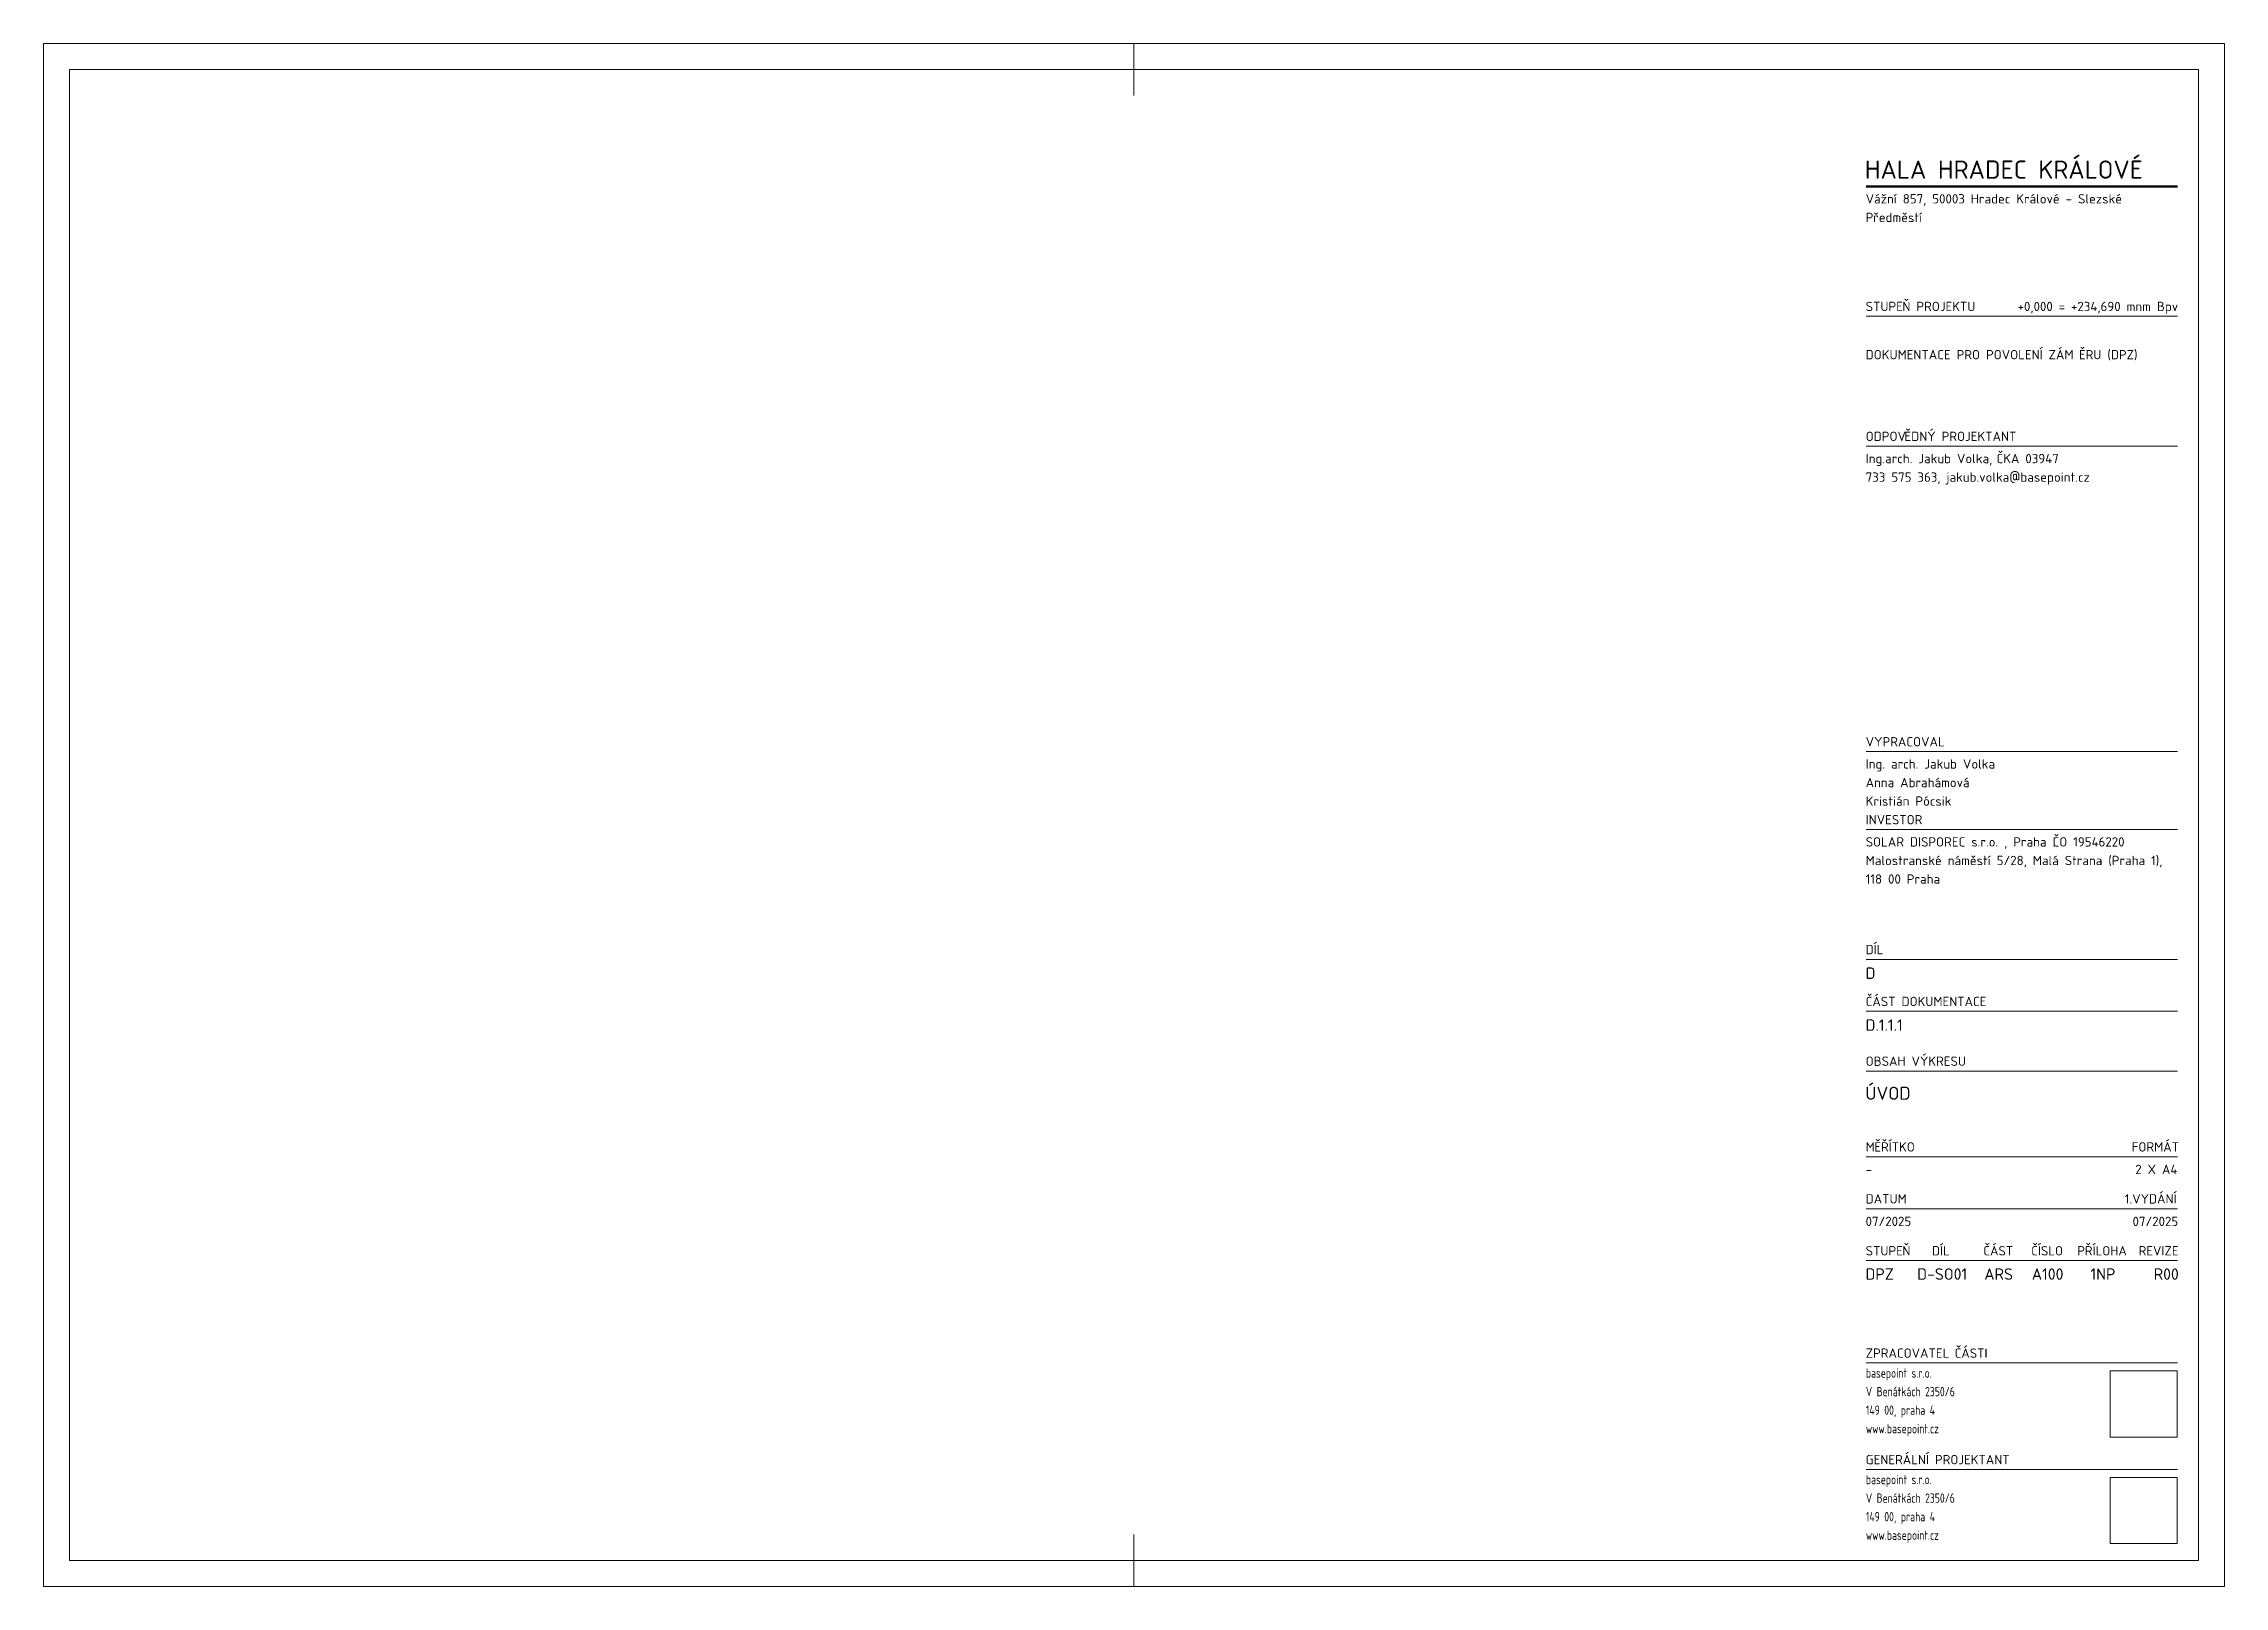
# Paper-space layout 'Layout1' of a CAD drawing. Header units: millimetres. Extents: x 0 to 881, y -344 to 9.
# Drawn here: x 461 to 881, y -344 to -47 of the extents above; entities outside this region: 1.
import ezdxf

# ---------------------------------------------------------------- set-up
doc = ezdxf.new("R2010")
doc.units = ezdxf.units.MM
for name, color, linetype, lineweight in [('A-ANNO-NOTE', 7, 'Continuous', 9), ('G-ANNO-TTLB', 7, 'Continuous', 9), ('G-ANNO-TTLB-WIDE', 7, 'Continuous', 50)]:
    doc.layers.add(name, color=color, linetype=linetype, lineweight=lineweight)
doc.styles.add('ISOCPEUR', font='isocpeur.ttf', dxfattribs={"height": 1.8})
doc.styles.add('ISOCPEUR_1', font='isocpeur.ttf', dxfattribs={"height": 3.5})
doc.styles.add('ISOCPEUR_2', font='isocpeur.ttf', dxfattribs={"width": 0.75, "height": 1.8})
doc.styles.add('ISOCPEUR_3', font='isocpeur.ttf', dxfattribs={"height": 2.2})
doc.styles.add('ISOCPEUR_4', font='isocpeur.ttf', dxfattribs={"height": 2.5})
doc.styles.add('ISOCPEUR_B', font='', dxfattribs={"width": 0.75, "height": 1.8})
doc.styles.add('ISOCPEUR_B_1', font='', dxfattribs={"height": 1.8})
doc.styles.get('ISOCPEUR_B').set_extended_font_data('ISOCPEUR', bold=True)
doc.styles.get('ISOCPEUR_B_1').set_extended_font_data('ISOCPEUR', bold=True)
picture_1 = doc.add_image_def('image1.jpg', size_in_pixel=(500, 494))

# ---------------------------------------------------------------- blocks, each defined once
blk = doc.blocks.new('00_BP_ROZP_KOD_velka_rvt22 - PL_ROZPISKA_21-298807-ÚVOD')
at = {"layer": 'A-ANNO-NOTE'}
for p, q in [((-120.5, 295), (-120.5, 285)), ((-120.5, 295), (-120.5, 285)), ((-120.5, 295), (-110.5, 295)), ((-120.5, 295), (-110.5, 295)), ((89.5, 295), (89.5, 285)), ((299.5, 295), (289.5, 295)), ((299.5, 295), (289.5, 295)), ((299.5, 295), (299.5, 285)), ((-120.5, -2), (-120.5, 8)), ((-120.5, -2), (-120.5, 8)), ((89.5, -2), (89.5, 8)), ((299.5, -2), (299.5, 8)), ((-120.5, -2), (-110.5, -2)), ((299.5, -2), (289.5, -2))]:
    blk.add_line(p, q, dxfattribs=at)
at = {"layer": 'G-ANNO-TTLB'}
for p, q in [((299.5, 295), (-120.5, 295)), ((-120.5, 295), (-120.5, -2)), ((299.5, -2), (299.5, 295)), ((-115.5, 290), (-115.5, 3)), ((294.5, 290), (-115.5, 290)), ((294.5, 3), (294.5, 290)), ((290.5, 242.5), (230.5, 242.5)), ((290.5, 217.5), (230.5, 217.5)), ((290.5, 158.7), (230.5, 158.7)), ((290.5, 143.7), (230.5, 143.7)), ((290.5, 118.7), (230.5, 118.7)), ((290.5, 118.7), (230.5, 118.7)), ((290.5, 108.7), (230.5, 108.7)), ((290.5, 97.2), (230.5, 97.2)), ((290.5, 80.7), (230.5, 80.7)), ((290.5, 70.7), (230.5, 70.7)), ((290.5, 60.7), (230.5, 60.7)), ((290.5, 41), (230.5, 41)), ((290.5, 20.5), (230.5, 20.5)), ((-115.5, 3), (294.5, 3)), ((-120.5, -2), (299.5, -2))]:
    blk.add_line(p, q, dxfattribs=at)
at = {"layer": 'G-ANNO-TTLB-WIDE'}
blk.add_line((290.5, 267.5), (230.5, 267.5), dxfattribs=at)
at = {"layer": 'G-ANNO-TTLB', "attachment_point": 1}
for s, insert, char_height, width, style in [('HALA HRADEC KRÁLOVÉ', (230.25, 272.5), 3.5, 63.3333, 'ISOCPEUR_1'), ('Vážní 857, 50003 Hradec Králové - Slezské ', (230.42, 266.02), 1.8, 61.1688, 'ISOCPEUR'), ('\\fISOCPEUR|b0|i0|c238|p34|;P', (230.42, 262.44), 1.8, 1.7637, 'ISOCPEUR'), ('ředměstí', (231.87, 262.44), 1.8, 11.9451, 'ISOCPEUR'), ('STUPE', (230.42, 245.3), 1.8, 8.5781, 'ISOCPEUR'), ('Ň PROJEKTU', (237.49, 245.3), 1.8, 16.5949, 'ISOCPEUR'), ('DOKUMENTACE PRO POVOLENÍ ZÁM', (230.42, 236.02), 1.8, 49.7848, 'ISOCPEUR_B_1'), ('ĚRU (DPZ)', (271.49, 236.02), 1.8, 14.1899, 'ISOCPEUR_B_1'), ('ODPOV', (230.42, 220.3), 1.8, 9.0591, 'ISOCPEUR'), ('ĚDNÝ PROJEKTANT', (237.89, 220.3), 1.8, 25.654, 'ISOCPEUR'), ('Ing.arch. Jakub Volka, ', (230.42, 216.02), 1.8, 30.5443, 'ISOCPEUR'), ('ČKA 03947', (255.62, 216.02), 1.8, 14.5105, 'ISOCPEUR'), ('733 575 363, jakub.volka@basepoint.cz', (230.42, 212.44), 1.8, 51.5485, 'ISOCPEUR'), ('VYPRACOVAL', (230.42, 161.5), 1.8, 18.3586, 'ISOCPEUR'), ('Ing. arch. Jakub Volka', (230.42, 157.22), 1.8, 29.7426, 'ISOCPEUR'), ('Anna Abrahámová', (230.42, 153.64), 1.8, 23.9705, 'ISOCPEUR'), ('Kristián Pócsik', (230.42, 150.07), 1.8, 20.0422, 'ISOCPEUR'), ('INVESTOR', (230.42, 146.5), 1.8, 12.9873, 'ISOCPEUR'), ('ČO 19546220', (266.4, 142.22), 1.8, 16.6751, 'ISOCPEUR'), ('SOLAR DISPOREC s.r.o. , Praha I', (230.42, 142.22), 1.8, 43.6118, 'ISOCPEUR'), ('Malostranské náměstí 5/28, Malá Strana (Praha 1), ', (230.42, 138.64), 1.8, 71.1899, 'ISOCPEUR'), ('118 00 Praha', (230.42, 135.07), 1.8, 17.2363, 'ISOCPEUR'), ('DÍL', (230.42, 121.5), 1.8, 4.4093, 'ISOCPEUR'), ('ČÁST DOKUMENTACE', (230.42, 111.5), 1.8, 27.5781, 'ISOCPEUR'), ('OBSAH VÝKRESU', (230.42, 100), 1.8, 23.0084, 'ISOCPEUR'), ('ĚŘÍTKO', (232.07, 83.5), 1.8, 9.7004, 'ISOCPEUR'), ('FORMÁT', (281.65, 83.5), 1.8, 10.8228, 'ISOCPEUR'), ('\\fISOCPEUR|b0|i0|c238|p34|;M', (230.42, 83.5), 1.8, 2.0042, 'ISOCPEUR'), ('2 X A4', (282.34, 79.17), 1.8, 10.0211, 'ISOCPEUR'), ('DATUM', (230.42, 73.5), 1.8, 9.2996, 'ISOCPEUR'), ('1.VYDÁNÍ', (280.32, 73.5), 1.8, 12.4262, 'ISOCPEUR'), ('STUPE', (230.42, 63.5), 1.8, 8.5781, 'ISOCPEUR'), ('\\fISOCPEUR|b0|i0|c238|p34|;Ň', (237.49, 63.5), 1.8, 1.7637, 'ISOCPEUR'), ('DÍL', (243.18, 63.5), 1.8, 4.4093, 'ISOCPEUR'), ('ČÁST', (253.08, 63.5), 1.8, 7.0549, 'ISOCPEUR'), ('ČÍSLO', (262.29, 63.5), 1.8, 7.6962, 'ISOCPEUR'), ('\\fISOCPEUR|b0|i0|c238|p34|;P', (271.17, 63.5), 1.8, 1.7637, 'ISOCPEUR'), ('ŘÍLOHA', (272.62, 63.5), 1.8, 9.9409, 'ISOCPEUR'), ('REVIZE', (282.98, 63.5), 1.8, 9.2194, 'ISOCPEUR'), ('ZPRACOVATEL ', (230.42, 43.8), 1.8, 20.7637, 'ISOCPEUR'), ('ČÁSTI', (247.55, 43.8), 1.8, 7.6962, 'ISOCPEUR'), ('basepoint s.r.o.', (230.46, 39.96), 1.8, 16.2342, 'ISOCPEUR_B'), ('V Benátkách 2350/6', (230.46, 36.39), 1.8, 20.6234, 'ISOCPEUR_2'), ('149 00, praha 4', (230.46, 32.82), 1.8, 16.174, 'ISOCPEUR_2'), ('www.basepoint.cz', (230.46, 29.25), 1.8, 17.1361, 'ISOCPEUR_2'), ('GENERÁLNÍ PROJEKTANT', (230.42, 23.3), 1.8, 33.3502, 'ISOCPEUR'), ('basepoint s.r.o.', (230.46, 19.46), 1.8, 16.2342, 'ISOCPEUR_B'), ('V Benátkách 2350/6', (230.46, 15.89), 1.8, 20.6234, 'ISOCPEUR_2'), ('149 00, praha 4', (230.46, 12.32), 1.8, 16.174, 'ISOCPEUR_2'), ('www.basepoint.cz', (230.46, 8.75), 1.8, 17.1361, 'ISOCPEUR_2')]:
    blk.add_mtext(s, dxfattribs=dict(at, insert=insert, char_height=char_height, width=width, style=style))
at = {"layer": 'G-ANNO-TTLB'}
image = blk.add_image(picture_1, insert=(277.52, 26.73), size_in_units=(12.89, 12.73), dxfattribs=at)
image.dxf.flags = 7
image = blk.add_image(picture_1, insert=(277.52, 6.23), size_in_units=(12.89, 12.73), dxfattribs=at)
image.dxf.flags = 7

psp = doc.layouts.get("Layout1")

# ---------------------------------------------------------------- block references
at = {"layer": 'G-ANNO-TTLB'}
psp.add_blockref('00_BP_ROZP_KOD_velka_rvt22 - PL_ROZPISKA_21-298807-ÚVOD', (581.5, -342.04), dxfattribs=at)

# ---------------------------------------------------------------- texts
at = {"layer": 'G-ANNO-TTLB', "attachment_point": 1}
for s, insert, char_height, width, style in [('+0,000 = +234,690 mnm Bpv', (841.18, -96.74), 1.8, 37.4388, 'ISOCPEUR'), ('\\fISOCPEUR|b0|i0|c238|p34|;D', (811.9, -224.89), 2.2, 2.0844, 'ISOCPEUR_3'), ('D.1.1.1', (811.9, -234.89), 2.2, 8.3375, 'ISOCPEUR_3'), ('ÚVOD', (811.85, -247.86), 2.5, 9.9409, 'ISOCPEUR_4'), ('\\fISOCPEUR|b0|i0|c238|p34|;-', (811.9, -262.88), 1.8, 1.5232, 'ISOCPEUR'), ('07/2025', (811.9, -272.88), 1.8, 10.6624, 'ISOCPEUR'), ('07/2025', (863.31, -272.88), 1.8, 10.6624, 'ISOCPEUR'), ('DPZ', (811.89, -282.82), 2.2, 6.2532, 'ISOCPEUR_3'), ('D-SO01', (821.84, -282.82), 2.2, 11.2236, 'ISOCPEUR_3'), ('ARS', (834.76, -282.82), 2.2, 6.5738, 'ISOCPEUR_3'), ('A100', (843.91, -282.82), 2.2, 7.3755, 'ISOCPEUR_3'), ('1NP', (855.22, -282.82), 2.2, 5.4515, 'ISOCPEUR_3'), ('R00', (867.39, -282.82), 2.2, 5.7721, 'ISOCPEUR_3')]:
    psp.add_mtext(s, dxfattribs=dict(at, insert=insert, char_height=char_height, width=width, style=style))

# ---------------------------------------------------------------- viewports
at = {"layer": '0'}
psp.add_viewport(center=(6, 4.5), size=(12, 9), view_center_point=(6, 4.5), view_height=12, dxfattribs=at)

doc.saveas('drawing.dxf')
